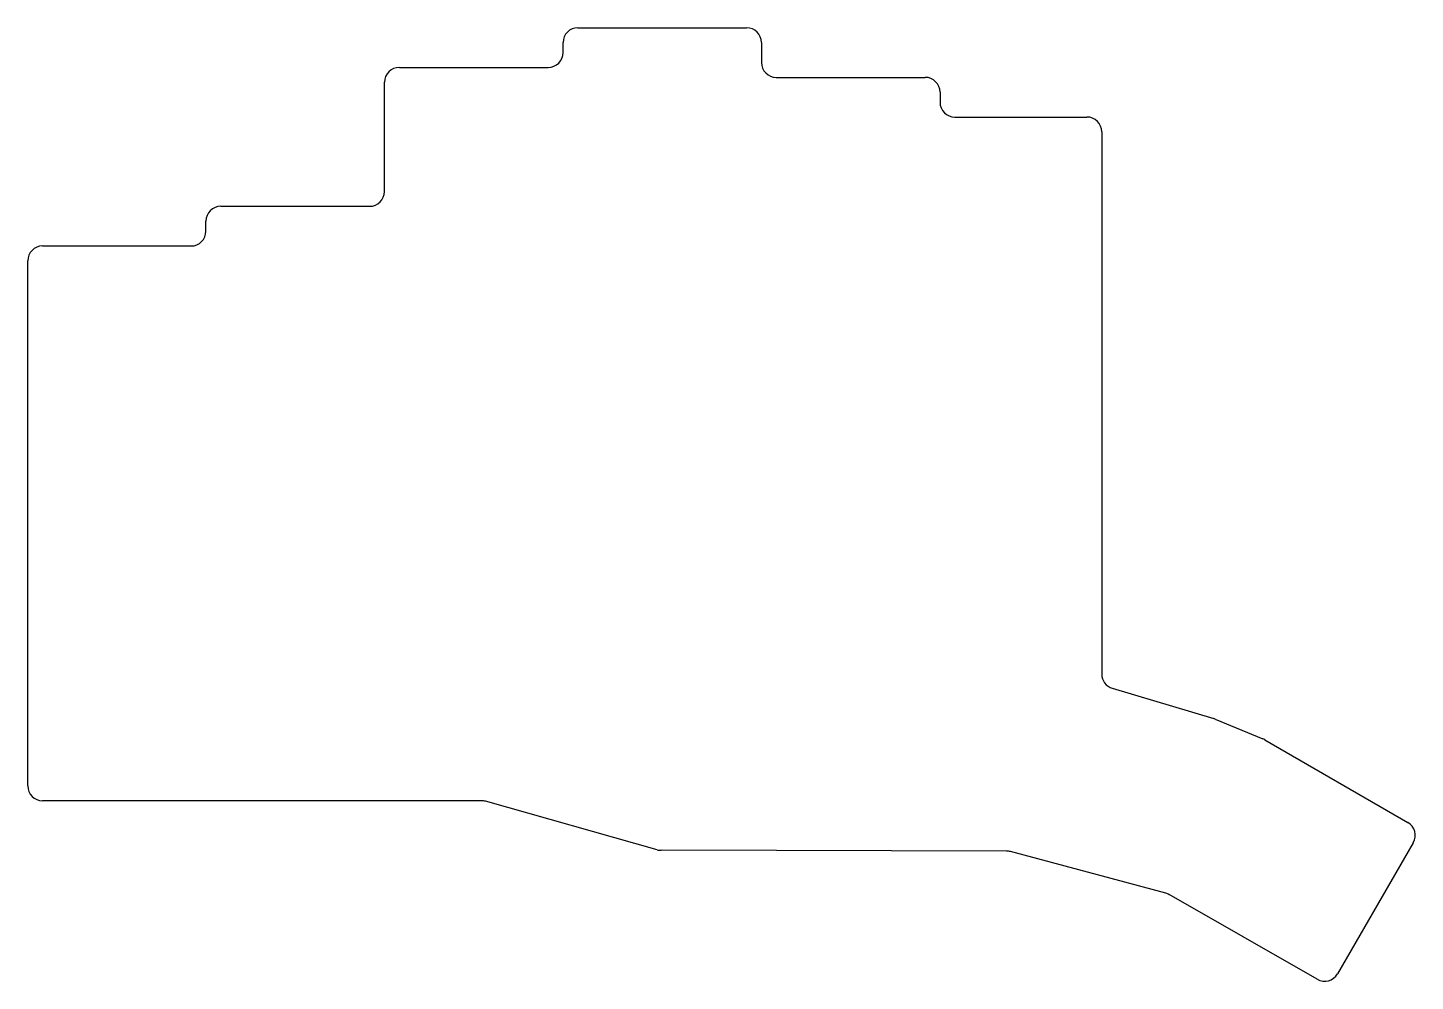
# Model space of a CAD drawing. Header units: millimetres. Extents: x 160 to 300, y -200 to -104.
import ezdxf

# ---------------------------------------------------------------- set-up
doc = ezdxf.new("R2010")
doc.units = ezdxf.units.MM

msp = doc.modelspace()

# ---------------------------------------------------------------- linework, layer by layer
for p, q in [((215.5, -104.04), (232.5, -104.04)), ((214, -106.54), (214, -105.54)), ((234, -105.54), (234, -107.54)), ((197.5, -108.04), (212.5, -108.04)), ((235.5, -109.04), (250.5, -109.04)), ((196, -120.54), (196, -109.54)), ((252, -110.54), (252, -111.54)), ((253.5, -113.04), (266.8, -113.04)), ((268.3, -114.54), (268.3, -169.19)), ((179.5, -122.04), (194.5, -122.04)), ((178, -124.54), (178, -123.54)), ((161.54, -126.04), (176.5, -126.04)), ((160.04, -180.46), (160.04, -127.54)), ((269.37, -170.63), (279.6, -173.68)), ((279.74, -173.73), (284.55, -175.72)), ((284.73, -175.81), (299.16, -184.14)), ((205.79, -181.96), (161.54, -181.96)), ((223.5, -186.9), (206.2, -182.02)), ((258.71, -187.04), (223.91, -186.96)), ((274.76, -191.29), (259.1, -187.09)), ((299.71, -186.19), (292.07, -199.41)), ((290.03, -199.96), (275.11, -191.43))]:
    msp.add_line(p, q)
for centre, start, end in [((215.5, -105.54), 90, 180), ((232.5, -105.54), 0, 90), ((212.5, -106.54), 270, 0), ((235.5, -107.54), 180, 270), ((197.5, -109.54), 90, 180), ((250.5, -110.54), 0, 90), ((253.5, -111.54), 180, 270), ((266.8, -114.54), 0, 90), ((194.5, -120.54), 270, 0), ((179.5, -123.54), 90, 180), ((176.5, -124.54), 270, 0), ((161.54, -127.54), 90, 180), ((269.8, -169.19), 180, 253.4036), ((279.17, -175.11), 67.5, 73.4036), ((283.98, -177.11), 60, 67.5), ((161.54, -180.46), 180, 270), ((205.79, -183.46), 74.2258, 90), ((298.41, -185.44), 330, 60), ((223.91, -185.46), 254.2258, 269.8693), ((258.71, -188.54), 75, 89.8693), ((274.37, -192.74), 60.2439, 75), ((290.77, -198.66), 240.2439, 330)]:
    msp.add_arc(centre, 1.5, start, end)

doc.saveas('drawing.dxf')
